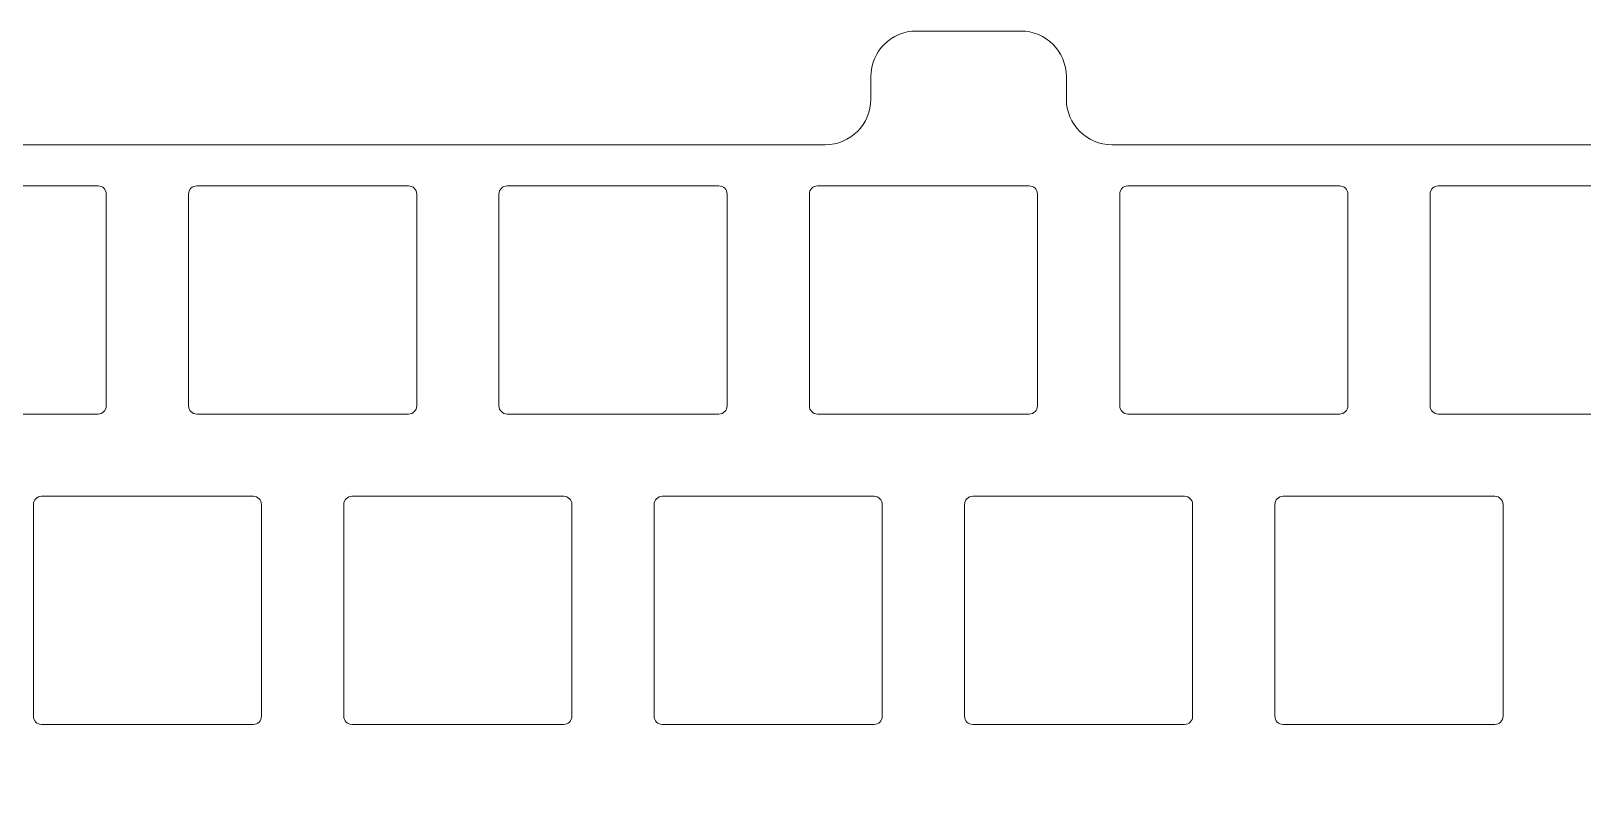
# Model space of a CAD drawing. Extents: x 154 to 459, y 341 to 451.
# Drawn here: x 299.4 to 394.6, y 404.1 to 450.6 of the extents above; entities that cross this region are included whole.
import ezdxf

# ---------------------------------------------------------------- set-up
doc = ezdxf.new("R2010")
doc.units = 0
doc.header["$MEASUREMENT"] = 0

# ---------------------------------------------------------------- blocks, each defined once
blk = doc.blocks.new('block 2')
at = {"color": 7, "lineweight": 9, "true_color": 0xffffff}
blk.add_open_spline([(250.101, 447.8), (250.101, 447.8), (250.101, 446.424), (250.101, 446.424), (250.101, 444.878), (248.847, 443.624), (247.301, 443.624), (247.301, 443.624), (174.901, 443.624), (174.901, 443.624), (173.354, 443.624), (172.101, 444.878), (172.101, 446.424), (172.101, 446.424), (172.101, 447.8), (172.101, 447.8), (172.101, 449.346), (170.847, 450.6), (169.301, 450.6), (169.301, 450.6), (162.901, 450.6), (162.901, 450.6), (161.354, 450.6), (160.101, 449.346), (160.101, 447.8), (160.101, 447.8), (160.101, 446.424), (160.101, 446.424), (160.101, 444.878), (158.847, 443.624), (157.301, 443.624), (157.301, 443.624), (156.901, 443.624), (156.901, 443.624), (155.354, 443.624), (154.101, 442.371), (154.101, 440.824), (154.101, 440.824), (154.101, 351.176), (154.101, 351.176), (154.101, 349.629), (155.354, 348.376), (156.901, 348.376), (156.901, 348.376), (157.301, 348.376), (157.301, 348.376), (158.847, 348.376), (160.101, 347.122), (160.101, 345.576), (160.101, 345.576), (160.101, 344.2), (160.101, 344.2), (160.101, 342.654), (161.354, 341.4), (162.901, 341.4), (162.901, 341.4), (169.301, 341.4), (169.301, 341.4), (170.847, 341.4), (172.101, 342.654), (172.101, 344.2), (172.101, 344.2), (172.101, 345.576), (172.101, 345.576), (172.101, 347.122), (173.354, 348.376), (174.901, 348.376), (174.901, 348.376), (247.301, 348.376), (247.301, 348.376), (248.847, 348.376), (250.101, 347.122), (250.101, 345.576), (250.101, 345.576), (250.101, 344.2), (250.101, 344.2), (250.101, 342.654), (251.354, 341.4), (252.901, 341.4), (252.901, 341.4), (259.301, 341.4), (259.301, 341.4), (260.847, 341.4), (262.101, 342.654), (262.101, 344.2), (262.101, 344.2), (262.101, 345.576), (262.101, 345.576), (262.101, 347.122), (263.354, 348.376), (264.901, 348.376), (264.901, 348.376), (348.101, 348.376), (348.101, 348.376), (349.647, 348.376), (350.901, 347.122), (350.901, 345.576), (350.901, 345.576), (350.901, 344.2), (350.901, 344.2), (350.901, 342.654), (352.154, 341.4), (353.701, 341.4), (353.701, 341.4), (360.101, 341.4), (360.101, 341.4), (361.647, 341.4), (362.901, 342.654), (362.901, 344.2), (362.901, 344.2), (362.901, 345.576), (362.901, 345.576), (362.901, 347.122), (364.154, 348.376), (365.701, 348.376), (365.701, 348.376), (438.101, 348.376), (438.101, 348.376), (439.647, 348.376), (440.901, 347.122), (440.901, 345.576), (440.901, 345.576), (440.901, 344.2), (440.901, 344.2), (440.901, 342.654), (442.154, 341.4), (443.701, 341.4), (443.701, 341.4), (450.101, 341.4), (450.101, 341.4), (451.647, 341.4), (452.901, 342.654), (452.901, 344.2), (452.901, 344.2), (452.901, 345.576), (452.901, 345.576), (452.901, 347.122), (454.154, 348.376), (455.701, 348.376), (455.701, 348.376), (456.099, 348.376), (456.099, 348.376), (457.646, 348.376), (458.899, 349.629), (458.899, 351.176), (458.899, 351.176), (458.899, 440.824), (458.899, 440.824), (458.899, 442.371), (457.646, 443.624), (456.099, 443.624), (456.099, 443.624), (455.701, 443.624), (455.701, 443.624), (454.154, 443.624), (452.901, 444.878), (452.901, 446.424), (452.901, 446.424), (452.901, 447.8), (452.901, 447.8), (452.901, 449.346), (451.647, 450.6), (450.101, 450.6), (450.101, 450.6), (443.701, 450.6), (443.701, 450.6), (442.154, 450.6), (440.901, 449.346), (440.901, 447.8), (440.901, 447.8), (440.901, 446.424), (440.901, 446.424), (440.901, 444.878), (439.647, 443.624), (438.101, 443.624), (438.101, 443.624), (365.701, 443.624), (365.701, 443.624), (364.154, 443.624), (362.901, 444.878), (362.901, 446.424), (362.901, 446.424), (362.901, 447.8), (362.901, 447.8), (362.901, 449.346), (361.647, 450.6), (360.101, 450.6), (360.101, 450.6), (353.701, 450.6), (353.701, 450.6), (352.154, 450.6), (350.901, 449.346), (350.901, 447.8), (350.901, 447.8), (350.901, 446.424), (350.901, 446.424), (350.901, 444.878), (349.647, 443.624), (348.101, 443.624), (348.101, 443.624), (264.901, 443.624), (264.901, 443.624), (263.354, 443.624), (262.101, 444.878), (262.101, 446.424), (262.101, 446.424), (262.101, 447.8), (262.101, 447.8), (262.101, 449.346), (260.847, 450.6), (259.301, 450.6), (259.301, 450.6), (252.901, 450.6), (252.901, 450.6), (251.354, 450.6), (250.101, 449.346), (250.101, 447.8)], degree=3, knots=[0, 0, 0, 0, 1, 1, 1, 2, 2, 2, 3, 3, 3, 4, 4, 4, 5, 5, 5, 6, 6, 6, 7, 7, 7, 8, 8, 8, 9, 9, 9, 10, 10, 10, 11, 11, 11, 12, 12, 12, 13, 13, 13, 14, 14, 14, 15, 15, 15, 16, 16, 16, 17, 17, 17, 18, 18, 18, 19, 19, 19, 20, 20, 20, 21, 21, 21, 22, 22, 22, 23, 23, 23, 24, 24, 24, 25, 25, 25, 26, 26, 26, 27, 27, 27, 28, 28, 28, 29, 29, 29, 30, 30, 30, 31, 31, 31, 32, 32, 32, 33, 33, 33, 34, 34, 34, 35, 35, 35, 36, 36, 36, 37, 37, 37, 38, 38, 38, 39, 39, 39, 40, 40, 40, 41, 41, 41, 42, 42, 42, 43, 43, 43, 44, 44, 44, 45, 45, 45, 46, 46, 46, 47, 47, 47, 48, 48, 48, 49, 49, 49, 50, 50, 50, 51, 51, 51, 52, 52, 52, 53, 53, 53, 54, 54, 54, 55, 55, 55, 56, 56, 56, 57, 57, 57, 58, 58, 58, 59, 59, 59, 60, 60, 60, 61, 61, 61, 62, 62, 62, 63, 63, 63, 64, 64, 64, 65, 65, 65, 66, 66, 66, 67, 67, 67, 68, 68, 68, 69, 69, 69, 70, 70, 70, 71, 71, 71, 72, 72, 72, 72], dxfattribs=at)
blk = doc.blocks.new('block 203')
at = {"color": 7, "lineweight": 9, "true_color": 0xffffff}
blk.add_open_spline([(357.151, 422.05), (356.874, 422.05), (356.651, 421.826), (356.651, 421.55)], degree=3, dxfattribs=at)
blk = doc.blocks.new('block 204')
at = {"color": 7, "lineweight": 9, "true_color": 0xffffff}
blk.add_lwpolyline([(356.651, 421.55), (356.651, 408.55)], dxfattribs=at)
blk = doc.blocks.new('block 205')
at = {"color": 7, "lineweight": 9, "true_color": 0xffffff}
blk.add_open_spline([(356.651, 408.55), (356.651, 408.274), (356.874, 408.05), (357.151, 408.05)], degree=3, dxfattribs=at)
blk = doc.blocks.new('block 206')
at = {"color": 7, "lineweight": 9, "true_color": 0xffffff}
blk.add_lwpolyline([(357.151, 408.05), (370.151, 408.05)], dxfattribs=at)
blk = doc.blocks.new('block 207')
at = {"color": 7, "lineweight": 9, "true_color": 0xffffff}
blk.add_open_spline([(370.151, 408.05), (370.427, 408.05), (370.651, 408.274), (370.651, 408.55)], degree=3, dxfattribs=at)
blk = doc.blocks.new('block 208')
at = {"color": 7, "lineweight": 9, "true_color": 0xffffff}
blk.add_lwpolyline([(370.651, 408.55), (370.651, 421.55)], dxfattribs=at)
blk = doc.blocks.new('block 209')
at = {"color": 7, "lineweight": 9, "true_color": 0xffffff}
blk.add_open_spline([(370.651, 421.55), (370.651, 421.826), (370.427, 422.05), (370.151, 422.05)], degree=3, dxfattribs=at)
blk = doc.blocks.new('block 210')
at = {"color": 7, "lineweight": 9, "true_color": 0xffffff}
blk.add_lwpolyline([(370.151, 422.05), (357.151, 422.05)], dxfattribs=at)
blk = doc.blocks.new('block 211')
at = {"color": 7, "lineweight": 9, "true_color": 0xffffff}
blk.add_open_spline([(319.051, 422.05), (318.774, 422.05), (318.551, 421.826), (318.551, 421.55)], degree=3, dxfattribs=at)
blk = doc.blocks.new('block 212')
at = {"color": 7, "lineweight": 9, "true_color": 0xffffff}
blk.add_lwpolyline([(318.551, 421.55), (318.551, 408.55)], dxfattribs=at)
blk = doc.blocks.new('block 213')
at = {"color": 7, "lineweight": 9, "true_color": 0xffffff}
blk.add_open_spline([(318.551, 408.55), (318.551, 408.274), (318.774, 408.05), (319.051, 408.05)], degree=3, dxfattribs=at)
blk = doc.blocks.new('block 214')
at = {"color": 7, "lineweight": 9, "true_color": 0xffffff}
blk.add_lwpolyline([(319.051, 408.05), (332.051, 408.05)], dxfattribs=at)
blk = doc.blocks.new('block 215')
at = {"color": 7, "lineweight": 9, "true_color": 0xffffff}
blk.add_open_spline([(332.051, 408.05), (332.327, 408.05), (332.551, 408.274), (332.551, 408.55)], degree=3, dxfattribs=at)
blk = doc.blocks.new('block 216')
at = {"color": 7, "lineweight": 9, "true_color": 0xffffff}
blk.add_lwpolyline([(332.551, 408.55), (332.551, 421.55)], dxfattribs=at)
blk = doc.blocks.new('block 217')
at = {"color": 7, "lineweight": 9, "true_color": 0xffffff}
blk.add_open_spline([(332.551, 421.55), (332.551, 421.826), (332.327, 422.05), (332.051, 422.05)], degree=3, dxfattribs=at)
blk = doc.blocks.new('block 218')
at = {"color": 7, "lineweight": 9, "true_color": 0xffffff}
blk.add_lwpolyline([(332.051, 422.05), (319.051, 422.05)], dxfattribs=at)
blk = doc.blocks.new('block 271')
at = {"color": 7, "lineweight": 9, "true_color": 0xffffff}
blk.add_open_spline([(366.676, 441.1), (366.399, 441.1), (366.176, 440.876), (366.176, 440.6)], degree=3, dxfattribs=at)
blk = doc.blocks.new('block 272')
at = {"color": 7, "lineweight": 9, "true_color": 0xffffff}
blk.add_lwpolyline([(366.176, 440.6), (366.176, 427.6)], dxfattribs=at)
blk = doc.blocks.new('block 273')
at = {"color": 7, "lineweight": 9, "true_color": 0xffffff}
blk.add_open_spline([(366.176, 427.6), (366.176, 427.324), (366.399, 427.1), (366.676, 427.1)], degree=3, dxfattribs=at)
blk = doc.blocks.new('block 274')
at = {"color": 7, "lineweight": 9, "true_color": 0xffffff}
blk.add_lwpolyline([(366.676, 427.1), (379.676, 427.1)], dxfattribs=at)
blk = doc.blocks.new('block 275')
at = {"color": 7, "lineweight": 9, "true_color": 0xffffff}
blk.add_open_spline([(379.676, 427.1), (379.952, 427.1), (380.176, 427.324), (380.176, 427.6)], degree=3, dxfattribs=at)
blk = doc.blocks.new('block 276')
at = {"color": 7, "lineweight": 9, "true_color": 0xffffff}
blk.add_lwpolyline([(380.176, 427.6), (380.176, 440.6)], dxfattribs=at)
blk = doc.blocks.new('block 277')
at = {"color": 7, "lineweight": 9, "true_color": 0xffffff}
blk.add_open_spline([(380.176, 440.6), (380.176, 440.876), (379.952, 441.1), (379.676, 441.1)], degree=3, dxfattribs=at)
blk = doc.blocks.new('block 278')
at = {"color": 7, "lineweight": 9, "true_color": 0xffffff}
blk.add_lwpolyline([(379.676, 441.1), (366.676, 441.1)], dxfattribs=at)
blk = doc.blocks.new('block 279')
at = {"color": 7, "lineweight": 9, "true_color": 0xffffff}
blk.add_open_spline([(328.576, 441.1), (328.299, 441.1), (328.076, 440.876), (328.076, 440.6)], degree=3, dxfattribs=at)
blk = doc.blocks.new('block 280')
at = {"color": 7, "lineweight": 9, "true_color": 0xffffff}
blk.add_lwpolyline([(328.076, 440.6), (328.076, 427.6)], dxfattribs=at)
blk = doc.blocks.new('block 281')
at = {"color": 7, "lineweight": 9, "true_color": 0xffffff}
blk.add_open_spline([(328.076, 427.6), (328.076, 427.324), (328.299, 427.1), (328.576, 427.1)], degree=3, dxfattribs=at)
blk = doc.blocks.new('block 282')
at = {"color": 7, "lineweight": 9, "true_color": 0xffffff}
blk.add_lwpolyline([(328.576, 427.1), (341.576, 427.1)], dxfattribs=at)
blk = doc.blocks.new('block 283')
at = {"color": 7, "lineweight": 9, "true_color": 0xffffff}
blk.add_open_spline([(341.576, 427.1), (341.852, 427.1), (342.076, 427.324), (342.076, 427.6)], degree=3, dxfattribs=at)
blk = doc.blocks.new('block 284')
at = {"color": 7, "lineweight": 9, "true_color": 0xffffff}
blk.add_lwpolyline([(342.076, 427.6), (342.076, 440.6)], dxfattribs=at)
blk = doc.blocks.new('block 285')
at = {"color": 7, "lineweight": 9, "true_color": 0xffffff}
blk.add_open_spline([(342.076, 440.6), (342.076, 440.876), (341.852, 441.1), (341.576, 441.1)], degree=3, dxfattribs=at)
blk = doc.blocks.new('block 286')
at = {"color": 7, "lineweight": 9, "true_color": 0xffffff}
blk.add_lwpolyline([(341.576, 441.1), (328.576, 441.1)], dxfattribs=at)
blk = doc.blocks.new('block 290')
at = {"color": 7, "lineweight": 9, "true_color": 0xffffff}
blk.add_lwpolyline([(290.476, 427.1), (303.476, 427.1)], dxfattribs=at)
blk = doc.blocks.new('block 291')
at = {"color": 7, "lineweight": 9, "true_color": 0xffffff}
blk.add_open_spline([(303.476, 427.1), (303.752, 427.1), (303.976, 427.324), (303.976, 427.6)], degree=3, dxfattribs=at)
blk = doc.blocks.new('block 292')
at = {"color": 7, "lineweight": 9, "true_color": 0xffffff}
blk.add_lwpolyline([(303.976, 427.6), (303.976, 440.6)], dxfattribs=at)
blk = doc.blocks.new('block 293')
at = {"color": 7, "lineweight": 9, "true_color": 0xffffff}
blk.add_open_spline([(303.976, 440.6), (303.976, 440.876), (303.752, 441.1), (303.476, 441.1)], degree=3, dxfattribs=at)
blk = doc.blocks.new('block 294')
at = {"color": 7, "lineweight": 9, "true_color": 0xffffff}
blk.add_lwpolyline([(303.476, 441.1), (290.476, 441.1)], dxfattribs=at)
blk = doc.blocks.new('block 351')
at = {"color": 7, "lineweight": 9, "true_color": 0xffffff}
blk.add_open_spline([(309.526, 441.1), (309.249, 441.1), (309.026, 440.876), (309.026, 440.6)], degree=3, dxfattribs=at)
blk = doc.blocks.new('block 352')
at = {"color": 7, "lineweight": 9, "true_color": 0xffffff}
blk.add_lwpolyline([(309.026, 440.6), (309.026, 427.6)], dxfattribs=at)
blk = doc.blocks.new('block 353')
at = {"color": 7, "lineweight": 9, "true_color": 0xffffff}
blk.add_open_spline([(309.026, 427.6), (309.026, 427.324), (309.249, 427.1), (309.526, 427.1)], degree=3, dxfattribs=at)
blk = doc.blocks.new('block 354')
at = {"color": 7, "lineweight": 9, "true_color": 0xffffff}
blk.add_lwpolyline([(309.526, 427.1), (322.526, 427.1)], dxfattribs=at)
blk = doc.blocks.new('block 355')
at = {"color": 7, "lineweight": 9, "true_color": 0xffffff}
blk.add_open_spline([(322.526, 427.1), (322.802, 427.1), (323.026, 427.324), (323.026, 427.6)], degree=3, dxfattribs=at)
blk = doc.blocks.new('block 356')
at = {"color": 7, "lineweight": 9, "true_color": 0xffffff}
blk.add_lwpolyline([(323.026, 427.6), (323.026, 440.6)], dxfattribs=at)
blk = doc.blocks.new('block 357')
at = {"color": 7, "lineweight": 9, "true_color": 0xffffff}
blk.add_open_spline([(323.026, 440.6), (323.026, 440.876), (322.802, 441.1), (322.526, 441.1)], degree=3, dxfattribs=at)
blk = doc.blocks.new('block 358')
at = {"color": 7, "lineweight": 9, "true_color": 0xffffff}
blk.add_lwpolyline([(322.526, 441.1), (309.526, 441.1)], dxfattribs=at)
blk = doc.blocks.new('block 359')
at = {"color": 7, "lineweight": 9, "true_color": 0xffffff}
blk.add_open_spline([(347.626, 441.1), (347.349, 441.1), (347.126, 440.876), (347.126, 440.6)], degree=3, dxfattribs=at)
blk = doc.blocks.new('block 360')
at = {"color": 7, "lineweight": 9, "true_color": 0xffffff}
blk.add_lwpolyline([(347.126, 440.6), (347.126, 427.6)], dxfattribs=at)
blk = doc.blocks.new('block 361')
at = {"color": 7, "lineweight": 9, "true_color": 0xffffff}
blk.add_open_spline([(347.126, 427.6), (347.126, 427.324), (347.349, 427.1), (347.626, 427.1)], degree=3, dxfattribs=at)
blk = doc.blocks.new('block 362')
at = {"color": 7, "lineweight": 9, "true_color": 0xffffff}
blk.add_lwpolyline([(347.626, 427.1), (360.626, 427.1)], dxfattribs=at)
blk = doc.blocks.new('block 363')
at = {"color": 7, "lineweight": 9, "true_color": 0xffffff}
blk.add_open_spline([(360.626, 427.1), (360.902, 427.1), (361.126, 427.324), (361.126, 427.6)], degree=3, dxfattribs=at)
blk = doc.blocks.new('block 364')
at = {"color": 7, "lineweight": 9, "true_color": 0xffffff}
blk.add_lwpolyline([(361.126, 427.6), (361.126, 440.6)], dxfattribs=at)
blk = doc.blocks.new('block 365')
at = {"color": 7, "lineweight": 9, "true_color": 0xffffff}
blk.add_open_spline([(361.126, 440.6), (361.126, 440.876), (360.902, 441.1), (360.626, 441.1)], degree=3, dxfattribs=at)
blk = doc.blocks.new('block 366')
at = {"color": 7, "lineweight": 9, "true_color": 0xffffff}
blk.add_lwpolyline([(360.626, 441.1), (347.626, 441.1)], dxfattribs=at)
blk = doc.blocks.new('block 367')
at = {"color": 7, "lineweight": 9, "true_color": 0xffffff}
blk.add_open_spline([(385.726, 441.1), (385.449, 441.1), (385.226, 440.876), (385.226, 440.6)], degree=3, dxfattribs=at)
blk = doc.blocks.new('block 368')
at = {"color": 7, "lineweight": 9, "true_color": 0xffffff}
blk.add_lwpolyline([(385.226, 440.6), (385.226, 427.6)], dxfattribs=at)
blk = doc.blocks.new('block 369')
at = {"color": 7, "lineweight": 9, "true_color": 0xffffff}
blk.add_open_spline([(385.226, 427.6), (385.226, 427.324), (385.449, 427.1), (385.726, 427.1)], degree=3, dxfattribs=at)
blk = doc.blocks.new('block 370')
at = {"color": 7, "lineweight": 9, "true_color": 0xffffff}
blk.add_lwpolyline([(385.726, 427.1), (398.726, 427.1)], dxfattribs=at)
blk = doc.blocks.new('block 374')
at = {"color": 7, "lineweight": 9, "true_color": 0xffffff}
blk.add_lwpolyline([(398.726, 441.1), (385.726, 441.1)], dxfattribs=at)
blk = doc.blocks.new('block 407')
at = {"color": 7, "lineweight": 9, "true_color": 0xffffff}
blk.add_open_spline([(300.001, 422.05), (299.724, 422.05), (299.501, 421.826), (299.501, 421.55)], degree=3, dxfattribs=at)
blk = doc.blocks.new('block 408')
at = {"color": 7, "lineweight": 9, "true_color": 0xffffff}
blk.add_lwpolyline([(299.501, 421.55), (299.501, 408.55)], dxfattribs=at)
blk = doc.blocks.new('block 409')
at = {"color": 7, "lineweight": 9, "true_color": 0xffffff}
blk.add_open_spline([(299.501, 408.55), (299.501, 408.274), (299.724, 408.05), (300.001, 408.05)], degree=3, dxfattribs=at)
blk = doc.blocks.new('block 410')
at = {"color": 7, "lineweight": 9, "true_color": 0xffffff}
blk.add_lwpolyline([(300.001, 408.05), (313.001, 408.05)], dxfattribs=at)
blk = doc.blocks.new('block 411')
at = {"color": 7, "lineweight": 9, "true_color": 0xffffff}
blk.add_open_spline([(313.001, 408.05), (313.277, 408.05), (313.501, 408.274), (313.501, 408.55)], degree=3, dxfattribs=at)
blk = doc.blocks.new('block 412')
at = {"color": 7, "lineweight": 9, "true_color": 0xffffff}
blk.add_lwpolyline([(313.501, 408.55), (313.501, 421.55)], dxfattribs=at)
blk = doc.blocks.new('block 413')
at = {"color": 7, "lineweight": 9, "true_color": 0xffffff}
blk.add_open_spline([(313.501, 421.55), (313.501, 421.826), (313.277, 422.05), (313.001, 422.05)], degree=3, dxfattribs=at)
blk = doc.blocks.new('block 414')
at = {"color": 7, "lineweight": 9, "true_color": 0xffffff}
blk.add_lwpolyline([(313.001, 422.05), (300.001, 422.05)], dxfattribs=at)
blk = doc.blocks.new('block 415')
at = {"color": 7, "lineweight": 9, "true_color": 0xffffff}
blk.add_open_spline([(338.101, 422.05), (337.824, 422.05), (337.601, 421.826), (337.601, 421.55)], degree=3, dxfattribs=at)
blk = doc.blocks.new('block 416')
at = {"color": 7, "lineweight": 9, "true_color": 0xffffff}
blk.add_lwpolyline([(337.601, 421.55), (337.601, 408.55)], dxfattribs=at)
blk = doc.blocks.new('block 417')
at = {"color": 7, "lineweight": 9, "true_color": 0xffffff}
blk.add_open_spline([(337.601, 408.55), (337.601, 408.274), (337.824, 408.05), (338.101, 408.05)], degree=3, dxfattribs=at)
blk = doc.blocks.new('block 418')
at = {"color": 7, "lineweight": 9, "true_color": 0xffffff}
blk.add_lwpolyline([(338.101, 408.05), (351.101, 408.05)], dxfattribs=at)
blk = doc.blocks.new('block 419')
at = {"color": 7, "lineweight": 9, "true_color": 0xffffff}
blk.add_open_spline([(351.101, 408.05), (351.377, 408.05), (351.601, 408.274), (351.601, 408.55)], degree=3, dxfattribs=at)
blk = doc.blocks.new('block 420')
at = {"color": 7, "lineweight": 9, "true_color": 0xffffff}
blk.add_lwpolyline([(351.601, 408.55), (351.601, 421.55)], dxfattribs=at)
blk = doc.blocks.new('block 421')
at = {"color": 7, "lineweight": 9, "true_color": 0xffffff}
blk.add_open_spline([(351.601, 421.55), (351.601, 421.826), (351.377, 422.05), (351.101, 422.05)], degree=3, dxfattribs=at)
blk = doc.blocks.new('block 422')
at = {"color": 7, "lineweight": 9, "true_color": 0xffffff}
blk.add_lwpolyline([(351.101, 422.05), (338.101, 422.05)], dxfattribs=at)
blk = doc.blocks.new('block 423')
at = {"color": 7, "lineweight": 9, "true_color": 0xffffff}
blk.add_open_spline([(376.201, 422.05), (375.924, 422.05), (375.701, 421.826), (375.701, 421.55)], degree=3, dxfattribs=at)
blk = doc.blocks.new('block 424')
at = {"color": 7, "lineweight": 9, "true_color": 0xffffff}
blk.add_lwpolyline([(375.701, 421.55), (375.701, 408.55)], dxfattribs=at)
blk = doc.blocks.new('block 425')
at = {"color": 7, "lineweight": 9, "true_color": 0xffffff}
blk.add_open_spline([(375.701, 408.55), (375.701, 408.274), (375.924, 408.05), (376.201, 408.05)], degree=3, dxfattribs=at)
blk = doc.blocks.new('block 426')
at = {"color": 7, "lineweight": 9, "true_color": 0xffffff}
blk.add_lwpolyline([(376.201, 408.05), (389.201, 408.05)], dxfattribs=at)
blk = doc.blocks.new('block 427')
at = {"color": 7, "lineweight": 9, "true_color": 0xffffff}
blk.add_open_spline([(389.201, 408.05), (389.477, 408.05), (389.701, 408.274), (389.701, 408.55)], degree=3, dxfattribs=at)
blk = doc.blocks.new('block 428')
at = {"color": 7, "lineweight": 9, "true_color": 0xffffff}
blk.add_lwpolyline([(389.701, 408.55), (389.701, 421.55)], dxfattribs=at)
blk = doc.blocks.new('block 429')
at = {"color": 7, "lineweight": 9, "true_color": 0xffffff}
blk.add_open_spline([(389.701, 421.55), (389.701, 421.826), (389.477, 422.05), (389.201, 422.05)], degree=3, dxfattribs=at)
blk = doc.blocks.new('block 430')
at = {"color": 7, "lineweight": 9, "true_color": 0xffffff}
blk.add_lwpolyline([(389.201, 422.05), (376.201, 422.05)], dxfattribs=at)

msp = doc.modelspace()

# ---------------------------------------------------------------- block references
for name in ['block 2', 'block 294', 'block 293', 'block 351', 'block 358', 'block 357', 'block 279', 'block 286', 'block 285', 'block 359', 'block 366', 'block 365', 'block 271', 'block 278', 'block 277', 'block 367', 'block 374', 'block 292', 'block 352', 'block 356', 'block 280', 'block 284', 'block 360', 'block 364', 'block 272', 'block 276', 'block 368', 'block 290', 'block 291', 'block 353', 'block 354', 'block 355', 'block 281', 'block 282', 'block 283', 'block 361', 'block 362', 'block 363', 'block 273', 'block 274', 'block 275', 'block 369', 'block 370', 'block 407', 'block 414', 'block 413', 'block 211', 'block 218', 'block 217', 'block 415', 'block 422', 'block 421', 'block 203', 'block 210', 'block 209', 'block 423', 'block 430', 'block 429', 'block 408', 'block 412', 'block 212', 'block 216', 'block 416', 'block 420', 'block 204', 'block 208', 'block 424', 'block 428', 'block 409', 'block 410', 'block 411', 'block 213', 'block 214', 'block 215', 'block 417', 'block 418', 'block 419', 'block 205', 'block 206', 'block 207', 'block 425', 'block 426', 'block 427']:
    msp.add_blockref(name, (0, 0))

doc.saveas('drawing.dxf')
